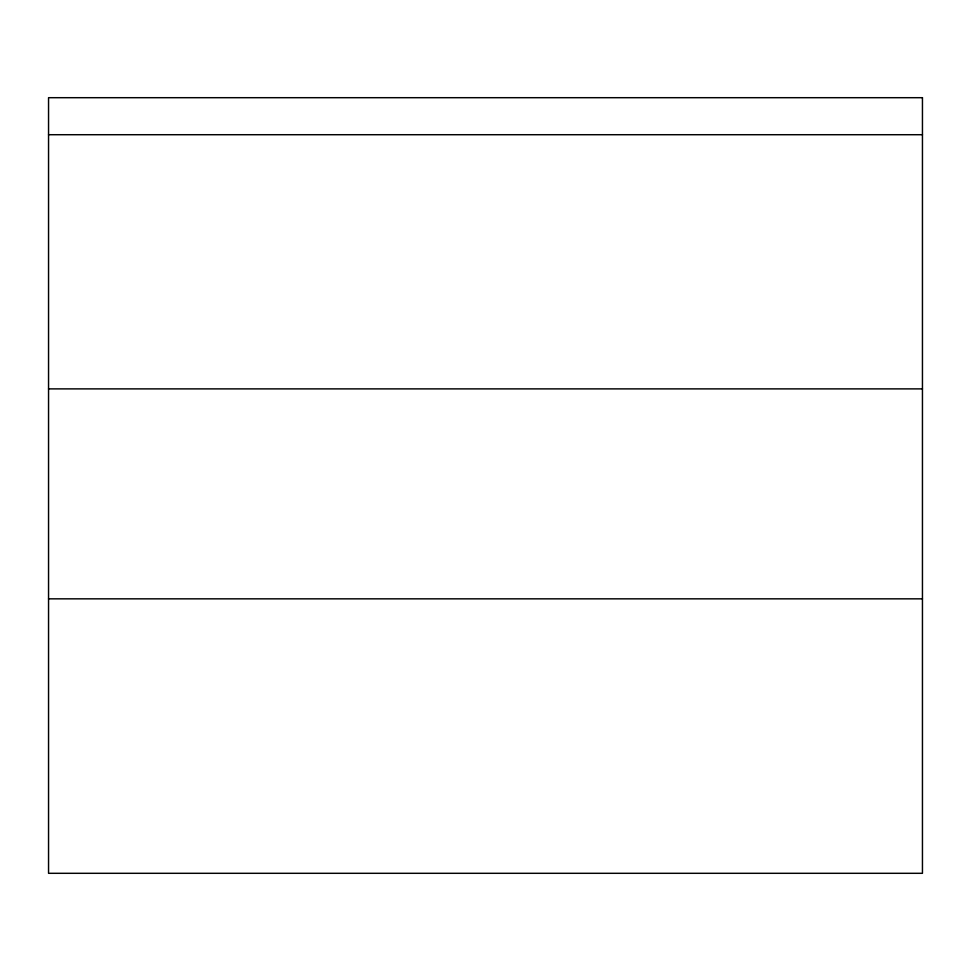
<?xml version="1.0" encoding="UTF-8"?>
<svg xmlns="http://www.w3.org/2000/svg" width="971" height="971" viewBox="0 0 971 971"><rect width="100%" height="100%" fill="white"/><g stroke="black" fill="none" stroke-linecap="round" stroke-linejoin="round"><path stroke-width="1.46" d="M48.55 134.714L922.45 134.714M48.55 388.885L922.45 388.885M48.55 598.84L922.45 598.84M922.45 97.695L48.55 97.695L48.55 873.305L922.45 873.305L922.45 97.695"/></g></svg>
